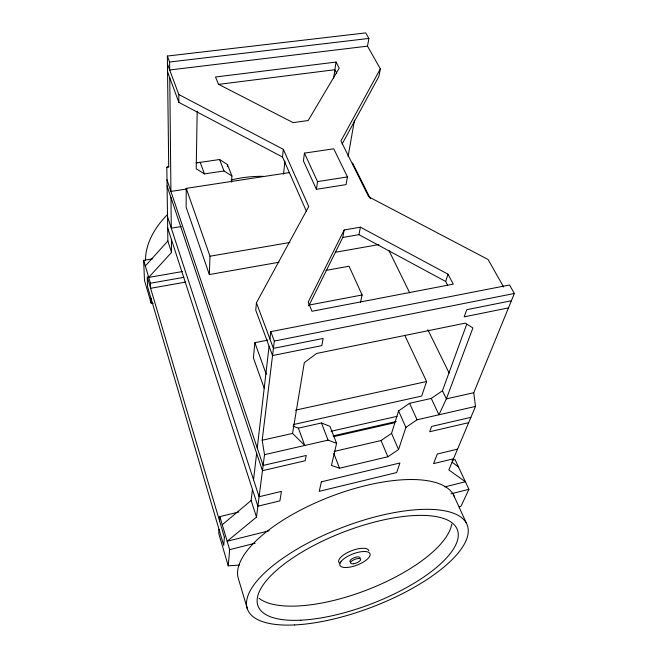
<?xml version="1.0" encoding="UTF-8"?>
<svg xmlns="http://www.w3.org/2000/svg" width="658" height="658" viewBox="0 0 658 658"><rect width="100%" height="100%" fill="white"/><g stroke="black" fill="none" stroke-linecap="round" stroke-linejoin="round"><path stroke-width="0.99" d="M289.693 172.561L186.239 188.352L186.115 207.122L209.351 274.559L278.984 262.246M197.186 111.243L196.207 168.785L204.465 173.893L224.024 170.973L231.92 175.99L231.583 182.093M209.351 274.559L209.992 256.217L186.239 188.352M227.347 166.622L227.454 164.582L219.599 159.516L197.161 162.797M218.991 529.295L218.719 533.399L228.236 565.831L239.389 565.074M219.55 520.906L219.838 516.62L238.772 512.023M228.236 565.831L229.658 549.652L219.838 516.62M256.431 302.787L255.74 310.148L272.544 355.567L321.82 345.615L323.152 338.434L273.424 348.386L256.431 302.787L308.742 206.546L283.335 149.333L178.828 94.53L167.453 64.015M267.896 340.096L254.868 342.67L253.396 357.837L264.327 388.557M306.422 211.3L282.504 157.007L283.335 149.333M283.508 174.238L284.963 161.062M269.155 530.776L227.166 541.263L256.488 517.098L251.15 500.467L252.442 489.379M253.552 479.781L256.636 453.313M257.253 447.983L269.089 346.24M269.936 339.018L270.792 331.648L509.531 284.996L514.367 293.484L473.752 392.727L475.487 406.422L448.83 469.935L465.387 481.763L444.94 486.871M256.488 517.098L264.516 454.67L262.18 440.243L274.32 341.058L270.792 331.648M304.432 153.125L303.42 160.889L316.399 189.315L346.075 184.61L347.449 176.92L333.746 148.79L304.432 153.125L317.543 181.6L316.399 189.315M333.59 78.36L336.024 62.074L215.511 77.011L218.514 84.298L293.098 122.61L308.199 120.513L339.215 68.128L336.024 62.074M292.983 426.104L298.37 428.144L304.769 445.458L292.547 433.425L304.3 362.657L316.564 353.469L465.321 323.127L472.896 327.964L446.354 398.88L438.952 414.779L431.27 398.444L409.58 403.288L398.567 410.913L391.551 433.359L381.04 440.547L334.132 451.437M348.082 156.497L354.465 120.233M342.119 144.036L378.885 76.468L380.349 68.868L367.509 46.15L368.867 38.435L365.708 32.9L167.362 56.053L168.711 166.671L166.811 167.231L167.864 241.001L171.532 252.442L148.716 277.429L182.365 271.548M308.832 305.756L342.777 237.456L344.167 229.971L360.436 227.191L448.016 274.197L453.272 284.141L311.966 311.267L308.183 302.08L344.167 229.971M342.777 237.456L358.914 234.659L360.436 227.191M360.436 302.524L362.122 294.981L349.044 266.227L326.006 270.405M298.37 428.144L321.449 422.987L329.946 426.351L336.6 443.352L331.426 465.403L339.544 468.216L387.883 456.751L398.551 449.562L405.879 427.404L417.065 419.779L475.487 406.422M447.572 285.079L445.688 281.476L448.016 274.197M404.752 335.292L426.598 381.533L421.679 396.067L293.361 424.575M431.27 398.444L442.447 390.762L466.686 324.295M452.03 460.279L455.023 459.555L468.915 489.313L461.102 506.101L459.226 506.915M380.349 68.868L340.934 140.919L368.669 196.783L488.088 259.515L503.609 286.978M145.311 265.98L167.864 241.001M222.256 524.747L251.15 500.467M229.658 549.652L255.164 543.22M450.993 493.829L468.915 489.313M453.502 458.79L433.548 463.627L437.315 454.012L457.549 449.159M468.669 422.658L429.69 431.738L431.648 426.425L470.906 417.328M264.516 454.67L328.079 440.128L336.6 443.352M333.063 435.9L396.223 421.515M333.598 436.657L394.66 422.732M330.99 431.286L397.111 416.317M262.18 440.243L292.547 433.425M473.752 392.727L446.354 398.88L442.447 390.762M295.426 410.173L426.598 381.533M508.47 307.895L464.194 316.843L466.761 309.688L511.398 300.755M274.32 341.058L514.367 293.484M308.734 305.131L362.122 294.981M185.589 282.093L150.624 288.303L150.435 283.228L183.821 277.339M335.49 252.253L378.885 244.579M209.992 256.217L289.948 242.473M153.191 303.354L151.159 303.165L144.497 280.464L143.633 260.329L152.73 258.783M181.221 226.574L171.286 228.186L170.973 197.556M317.543 181.6L347.449 176.92M186.987 188.969L170.916 191.429L169.764 77.833M166.811 167.231L168.835 166.935M218.283 84.413L334.881 69.723L336.69 73.178M367.509 46.15L169.682 69.987L169.6 62.025L167.362 56.053M169.6 62.025L368.867 38.435M196.125 162.756L200.197 162.353L204.465 173.893M167.551 71.862L178.836 102.36L282.504 157.007M358.914 234.659L445.688 281.476M452.104 462.22L458.445 466.884M352.581 162.954L370.38 198.749M388.894 250.476L409.737 292.884M427.856 329.757L449.159 373.086M453.617 495.079L466.448 523.283M409.58 403.288L417.065 419.779M398.567 410.913L405.879 427.404M391.551 433.359L398.551 449.562M381.04 440.547L387.883 456.751M227.454 164.582L231.92 175.99M333.853 453.51L339.544 468.216M219.599 159.516L224.024 170.973M321.449 422.987L328.079 440.128M254.868 342.67L266.26 374.238M166.992 179.766L263.126 465.436L306.241 455.459L305.222 460.732L262.452 470.692L167.074 185.91M167.519 216.655L259.104 496.749L281.443 491.386L279.897 500.861L257.887 506.191L167.675 227.915M247.235 608.42L238.344 578.53A115.52 44.67 -21 0 1 331.862 496.091A115.52 44.67 -21 0 1 454.423 496.848M143.633 260.329L150.435 283.228M150.978 298.271L151.159 303.165M171.401 239.405L171.532 252.442M178.828 94.53L178.836 102.36M360 558.255A5.363 1.982 -21 0 0 356.381 557.096A5.363 1.982 -21 0 0 350.344 560.254L349.982 560.896A5.363 1.982 -21 0 0 350.303 561.874M339.758 563.256A16.072 5.98 -21 0 1 338.747 560.328L339.783 558.387A16.072 5.98 -21 0 1 355.97 549.307A16.072 5.98 -21 0 1 368.834 550.762M451.742 524.097A105.732 39.521 -21 0 1 366.712 590.053A105.732 39.521 -21 0 1 259.022 598.278M145.525 260.107A93.65 60.709 -20.2 0 1 167.732 214.286M231.073 179.979A93.65 60.709 -20.2 0 1 263.455 176.352M224.37 537.175L223.736 545.416L147.606 286.798L147.203 276.779L224.37 537.175M321.375 481.812L319.237 491.329L396.675 472.559L399.924 462.977L321.375 481.812M340.959 561.619L339.915 563.552A16.105 5.947 -21 0 0 350.821 566.925A16.105 5.947 -21 0 0 368.834 557.565L369.952 555.632A16.105 5.947 -21 0 0 359.128 552.087A16.105 5.947 -21 0 0 340.959 561.619M300.879 620.19A106.711 38.509 -21 0 0 457.984 538.112A106.711 38.509 -21 0 0 314.302 545.219A106.711 38.509 -21 0 0 300.879 620.19M294.636 624.935A117.659 42.499 -21 0 0 467.945 534.469A117.659 42.499 -21 0 0 309.614 542.159A117.659 42.499 -21 0 0 294.636 624.935M353.568 563.758A5.371 1.974 -21 0 0 360.633 559.308A5.371 1.974 -21 0 0 352.598 560.46A5.371 1.974 -21 0 0 353.568 563.758"/></g></svg>
